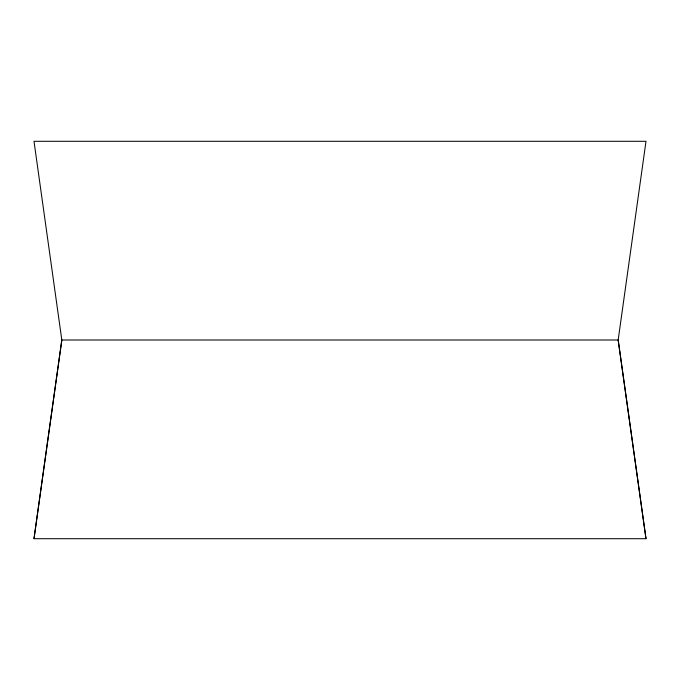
<?xml version="1.0" encoding="UTF-8"?>
<svg xmlns="http://www.w3.org/2000/svg" width="680" height="680" viewBox="0 0 680 680"><rect width="100%" height="100%" fill="white"/><g stroke="black" fill="none" stroke-linecap="round" stroke-linejoin="round"><path stroke-width="1.02" d="M34 538.704L61.821 340L34 141.295L646 141.295L618.171 340L645.991 538.704L34 538.704L61.829 340L618.179 340L646 538.704"/></g></svg>
